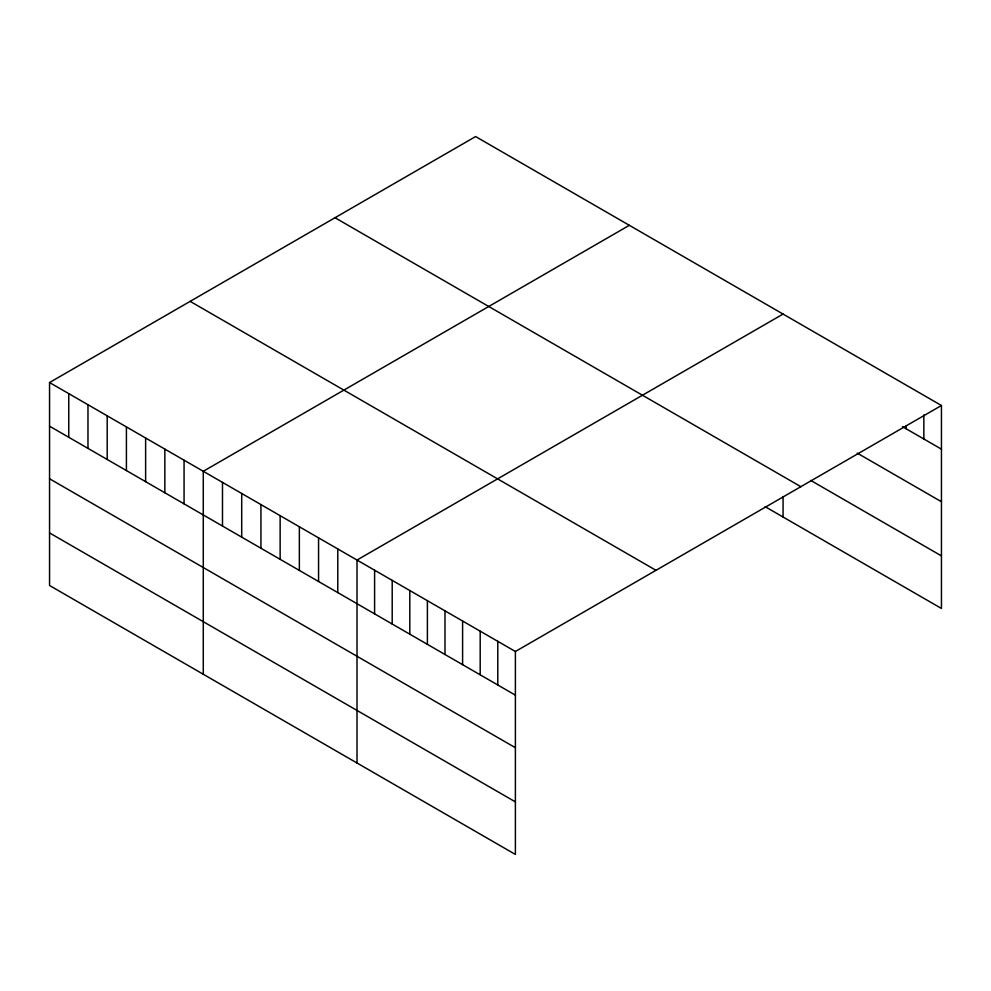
<?xml version="1.0" encoding="UTF-8"?>
<svg xmlns="http://www.w3.org/2000/svg" width="991" height="991" viewBox="0 0 991 991"><rect width="100%" height="100%" fill="white"/><g stroke="black" fill="none" stroke-linecap="round" stroke-linejoin="round"><path stroke-width="1.49" d="M49.55 382.538L515.394 651.496L515.394 854.44L49.55 585.495L49.55 382.538L475.606 136.56L941.45 405.505L941.45 608.462L765.126 506.661M629.335 225.316L203.279 471.295L203.279 674.252M783.063 314.06L357.008 560.051L357.008 762.996M515.394 651.496L941.45 405.505M902.479 426.663L941.45 449.158M857.227 453.11L941.45 501.731M810.725 480.412L941.45 555.889M335.008 217.735L800.852 486.68M190.148 301.363L655.992 570.32M49.55 426.192L515.394 695.149M49.55 478.764L515.394 747.71M49.55 532.923L515.394 801.88M923.847 414.919L923.847 439.001M906.257 425.833L906.257 428.843M783.063 496.578L783.063 517.017M497.792 641.326L497.792 684.979M480.189 631.168L480.189 674.821M462.599 621.01L462.599 664.664M444.996 610.852L444.996 654.506M427.394 600.695L427.394 644.336M409.803 590.525L409.803 634.178M392.201 580.367L392.201 624.02M374.598 570.209L374.598 613.863M337.782 548.952L337.782 592.606M318.569 537.865L318.569 581.506M299.356 526.766L299.356 570.42M280.143 515.667L280.143 559.32M260.93 504.58L260.93 548.234M241.705 493.481L241.705 537.134M222.492 482.394L222.492 526.035M184.066 460.196L184.066 503.849M164.84 449.109L164.84 492.762M145.627 438.01L145.627 481.663M126.414 426.923L126.414 470.564M107.201 415.824L107.201 459.477M87.976 404.724L87.976 448.378M68.763 393.638L68.763 437.291"/></g></svg>
